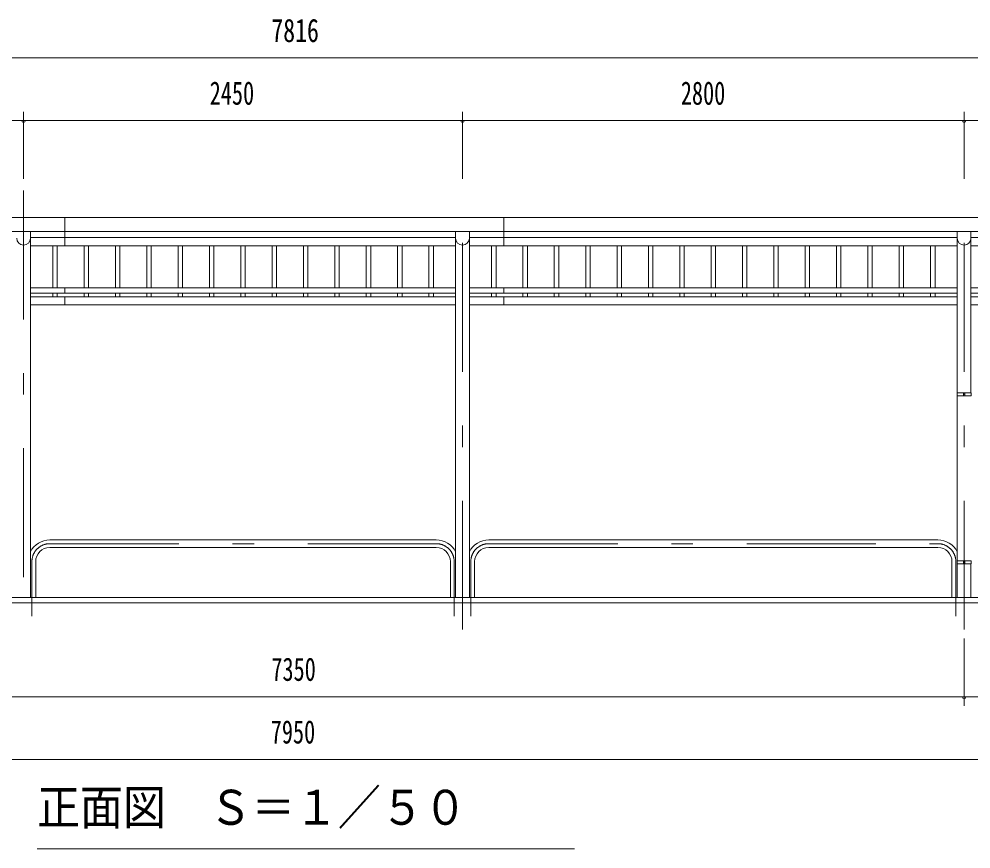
# Model space of a CAD drawing. Units: millimetres, scale not verified, with parts at other scales. Extents: x -23548 to 23548, y -10500 to 10500.
# Drawn here: x -825 to 4489, y 420 to 5055 of the extents above; entities that cross this region are included whole.
import ezdxf
from ezdxf.enums import TextEntityAlignment as Align

# ---------------------------------------------------------------- set-up
doc = ezdxf.new("R2010")
doc.units = ezdxf.units.MM
doc.header["$LTSCALE"] = 60
doc.linetypes.add('USER3', pattern=[24, 12, -5, 2, -5])
for name, color, linetype, lineweight in [('0-2_1-0BOLD', 7, 'Continuous', 18), ('0-3_1-2CENTER', 3, 'USER3', 18), ('0-4_1-4THIN', 4, 'Continuous', 18), ('0-5_1-5DIM', 3, 'Continuous', 18)]:
    doc.layers.add(name, color=color, linetype=linetype, lineweight=lineweight)
doc.styles.add('ＭＳ ゴシック', font='')
doc.styles.get('ＭＳ ゴシック').set_extended_font_data('MS Gothic')

msp = doc.modelspace()

# ---------------------------------------------------------------- linework, layer by layer
at = {"layer": '0-2_1-0BOLD'}
for p, q in [((4683.78, 3947.67), (-3132.22, 3947.67)), ((-569.22, 3788.06), (-569.22, 3947.67)), ((1880.78, 3788.06), (1880.78, 3947.67)), ((-3132.22, 3868.72), (4683.78, 3868.72)), ((-761.07, 3868.72), (-761.07, 1824.67)), ((1612.63, 3834.18), (-761.07, 3834.18)), ((1612.63, 1824.67), (1612.63, 3868.72)), ((1688.93, 3868.72), (1688.93, 1824.67)), ((4412.63, 3834.18), (1688.93, 3834.18)), ((4412.63, 2967.43), (4412.63, 3868.72)), ((4488.93, 3868.72), (4488.93, 2967.43)), ((4683.78, 3834.18), (4488.93, 3834.18)), ((-761.07, 3788.06), (1612.63, 3788.06)), ((1688.93, 3788.06), (4412.63, 3788.06)), ((4488.93, 3788.06), (4683.78, 3788.06)), ((-761.07, 3554.11), (1612.63, 3554.11)), ((1612.63, 3524.57), (-761.07, 3524.57)), ((-569.22, 3524.57), (-569.22, 3554.11)), ((4412.63, 3554.11), (1688.93, 3554.11)), ((1688.93, 3524.57), (4412.63, 3524.57)), ((1880.78, 3524.57), (1880.78, 3554.11)), ((4488.93, 3554.11), (4683.78, 3554.11)), ((4683.78, 3524.57), (4488.93, 3524.57)), ((-761.07, 3503.67), (1612.64, 3503.67)), ((1612.64, 3458.67), (-761.07, 3458.67)), ((-569.22, 3458.67), (-569.22, 3503.67)), ((4412.63, 3503.67), (1688.93, 3503.67)), ((1688.93, 3458.67), (4412.63, 3458.67)), ((1880.78, 3458.67), (1880.78, 3503.67)), ((4488.93, 3503.67), (4683.78, 3503.67)), ((4412.63, 2029.06), (4412.63, 2951.43)), ((4447.73, 2967.43), (4447.73, 2951.43)), ((4453.84, 2959.43), (4447.73, 2959.43)), ((4453.84, 2951.43), (4453.84, 2967.43)), ((-652.87, 2146.02), (1504.42, 2146.02)), ((1797.14, 2146.02), (4304.43, 2146.02)), ((1504.42, 2103.32), (-652.87, 2103.32)), ((4304.43, 2103.32), (1797.14, 2103.32)), ((-731.52, 1824.67), (-731.52, 2024.67)), ((1583.07, 2024.67), (1583.07, 1824.67)), ((1718.49, 1824.67), (1718.49, 2024.67)), ((4383.08, 2024.67), (4383.08, 1824.67)), ((4447.73, 2029.06), (4447.73, 2013.06)), ((4453.84, 2021.06), (4447.73, 2021.06)), ((4453.84, 2013.06), (4453.84, 2029.06)), ((4412.63, 1824.67), (4412.63, 2013.06)), ((4488.93, 2013.06), (4488.93, 1824.67)), ((-3499.22, 1794.67), (5050.79, 1794.67))]:
    msp.add_line(p, q, dxfattribs=at)
for points in [[(4683.78, 3947.67), (4683.78, 3458.67), (4488.93, 3458.67)], [(4750.78, 1824.67), (-3199.22, 1824.67), (-3199.22, 1794.67)]]:
    msp.add_lwpolyline(points, dxfattribs=at)
for points in [[(4490.54, 2967.43), (4490.54, 2951.43), (4411.03, 2951.43), (4411.03, 2967.43)], [(4490.54, 2029.06), (4490.54, 2013.06), (4411.03, 2013.06), (4411.03, 2029.06)]]:
    msp.add_lwpolyline(points, close=True, dxfattribs=at)
for centre, radius, start, end in [((-799.22, 3830.57), 38.15, 180, 0), ((1650.78, 3830.57), 38.15, 180, 0), ((4450.78, 3830.57), 38.15, 180, 0), ((-652.87, 2024.67), 121.35, 90, 153.07823), ((1504.42, 2024.67), 121.35, 26.91106, 90), ((1797.14, 2024.67), 121.35, 90, 153.08894), ((4304.43, 2024.67), 121.35, 26.92177, 90), ((-652.87, 2024.67), 78.65, 90, 180), ((1504.42, 2024.67), 78.65, 0, 90), ((1797.14, 2024.67), 78.65, 90, 180), ((4304.43, 2024.67), 78.65, 0, 90)]:
    msp.add_arc(centre, radius, start, end, dxfattribs=at)
at = {"layer": '0-3_1-2CENTER'}
for p, q in [((-799.22, 4097.68), (-799.22, 1644.67)), ((1650.78, 1644.67), (1650.78, 4097.68)), ((4450.78, 1644.67), (4450.78, 4097.68)), ((-652.87, 2124.67), (1504.42, 2124.67)), ((1797.14, 2124.67), (4304.43, 2124.67)), ((-752.87, 1719.67), (-752.87, 2024.67)), ((1604.42, 2024.67), (1604.42, 1719.67)), ((1697.14, 1719.67), (1697.14, 2024.67)), ((4404.43, 2024.67), (4404.43, 1719.67))]:
    msp.add_line(p, q, dxfattribs=at)
for centre, start, end in [((-652.87, 2024.67), 90, 180), ((1504.42, 2024.67), 0, 90), ((1797.14, 2024.67), 90, 180), ((4304.43, 2024.67), 0, 90)]:
    msp.add_arc(centre, 100, start, end, dxfattribs=at)
at = {"layer": '0-4_1-4THIN'}
for p, q in [((-636.72, 3788.06), (-636.72, 3554.11)), ((-611.72, 3554.11), (-611.72, 3788.06)), ((-461.72, 3554.11), (-461.72, 3788.06)), ((-436.72, 3788.06), (-436.72, 3554.11)), ((-286.72, 3788.06), (-286.72, 3554.11)), ((-261.72, 3554.11), (-261.72, 3788.06)), ((-111.72, 3554.11), (-111.72, 3788.06)), ((-86.72, 3788.06), (-86.72, 3554.11)), ((63.28, 3788.06), (63.28, 3554.11)), ((88.28, 3554.11), (88.28, 3788.06)), ((238.28, 3554.11), (238.28, 3788.06)), ((263.28, 3788.06), (263.28, 3554.11)), ((413.28, 3788.06), (413.28, 3554.11)), ((438.28, 3554.11), (438.28, 3788.06)), ((588.28, 3554.11), (588.28, 3788.06)), ((613.28, 3788.06), (613.28, 3554.11)), ((763.28, 3788.06), (763.28, 3554.11)), ((788.28, 3554.11), (788.28, 3788.06)), ((938.28, 3554.11), (938.28, 3788.06)), ((963.28, 3788.06), (963.28, 3554.11)), ((1113.28, 3788.06), (1113.28, 3554.11)), ((1138.28, 3554.11), (1138.28, 3788.06)), ((1288.28, 3554.11), (1288.28, 3788.06)), ((1313.28, 3788.06), (1313.28, 3554.11)), ((1463.28, 3788.06), (1463.28, 3554.11)), ((1488.28, 3554.11), (1488.28, 3788.06)), ((1813.28, 3554.11), (1813.28, 3788.06)), ((1838.28, 3788.06), (1838.28, 3554.11)), ((1988.28, 3788.06), (1988.28, 3554.11)), ((2013.28, 3554.11), (2013.28, 3788.06)), ((2163.28, 3554.11), (2163.28, 3788.06)), ((2188.28, 3788.06), (2188.28, 3554.11)), ((2338.28, 3788.06), (2338.28, 3554.11)), ((2363.28, 3554.11), (2363.28, 3788.06)), ((2513.28, 3554.11), (2513.28, 3788.06)), ((2538.28, 3788.06), (2538.28, 3554.11)), ((2688.28, 3788.06), (2688.28, 3554.11)), ((2713.28, 3554.11), (2713.28, 3788.06)), ((2863.28, 3554.11), (2863.28, 3788.06)), ((2888.28, 3788.06), (2888.28, 3554.11)), ((3038.28, 3788.06), (3038.28, 3554.11)), ((3063.28, 3554.11), (3063.28, 3788.06)), ((3213.28, 3554.11), (3213.28, 3788.06)), ((3238.28, 3788.06), (3238.28, 3554.11)), ((3388.28, 3788.06), (3388.28, 3554.11)), ((3413.28, 3554.11), (3413.28, 3788.06)), ((3563.28, 3554.11), (3563.28, 3788.06)), ((3588.28, 3788.06), (3588.28, 3554.11)), ((3738.28, 3788.06), (3738.28, 3554.11)), ((3763.28, 3554.11), (3763.28, 3788.06)), ((3913.28, 3554.11), (3913.28, 3788.06)), ((3938.28, 3788.06), (3938.28, 3554.11)), ((4088.28, 3788.06), (4088.28, 3554.11)), ((4113.28, 3554.11), (4113.28, 3788.06)), ((4263.28, 3554.11), (4263.28, 3788.06)), ((4288.28, 3788.06), (4288.28, 3554.11)), ((-636.72, 3524.57), (-636.72, 3503.67)), ((-611.72, 3503.67), (-611.72, 3524.57)), ((-461.72, 3503.67), (-461.72, 3524.57)), ((-436.72, 3524.57), (-436.72, 3503.67)), ((-286.72, 3524.57), (-286.72, 3503.67)), ((-261.72, 3503.67), (-261.72, 3524.57)), ((-111.72, 3503.67), (-111.72, 3524.57)), ((-86.72, 3524.57), (-86.72, 3503.67)), ((63.28, 3524.57), (63.28, 3503.67)), ((88.28, 3503.67), (88.28, 3524.57)), ((238.28, 3503.67), (238.28, 3524.57)), ((263.28, 3524.57), (263.28, 3503.67)), ((413.28, 3524.57), (413.28, 3503.67)), ((438.28, 3503.67), (438.28, 3524.57)), ((588.28, 3503.67), (588.28, 3524.57)), ((613.28, 3524.57), (613.28, 3503.67)), ((763.28, 3524.57), (763.28, 3503.67)), ((788.28, 3503.67), (788.28, 3524.57)), ((938.28, 3503.67), (938.28, 3524.57)), ((963.28, 3524.57), (963.28, 3503.67)), ((1113.28, 3524.57), (1113.28, 3503.67)), ((1138.28, 3503.67), (1138.28, 3524.57)), ((1288.28, 3503.67), (1288.28, 3524.57)), ((1313.28, 3524.57), (1313.28, 3503.67)), ((1463.28, 3524.57), (1463.28, 3503.67)), ((1488.28, 3503.67), (1488.28, 3524.57)), ((1813.28, 3503.67), (1813.28, 3524.57)), ((1838.28, 3524.57), (1838.28, 3503.67)), ((1988.28, 3524.57), (1988.28, 3503.67)), ((2013.28, 3503.67), (2013.28, 3524.57)), ((2163.28, 3503.67), (2163.28, 3524.57)), ((2188.28, 3524.57), (2188.28, 3503.67)), ((2338.28, 3524.57), (2338.28, 3503.67)), ((2363.28, 3503.67), (2363.28, 3524.57)), ((2513.28, 3503.67), (2513.28, 3524.57)), ((2538.28, 3524.57), (2538.28, 3503.67)), ((2688.28, 3524.57), (2688.28, 3503.67)), ((2713.28, 3503.67), (2713.28, 3524.57)), ((2863.28, 3503.67), (2863.28, 3524.57)), ((2888.28, 3524.57), (2888.28, 3503.67)), ((3038.28, 3524.57), (3038.28, 3503.67)), ((3063.28, 3503.67), (3063.28, 3524.57)), ((3213.28, 3503.67), (3213.28, 3524.57)), ((3238.28, 3524.57), (3238.28, 3503.67)), ((3388.28, 3524.57), (3388.28, 3503.67)), ((3413.28, 3503.67), (3413.28, 3524.57)), ((3563.28, 3503.67), (3563.28, 3524.57)), ((3588.28, 3524.57), (3588.28, 3503.67)), ((3738.28, 3524.57), (3738.28, 3503.67)), ((3763.28, 3503.67), (3763.28, 3524.57)), ((3913.28, 3503.67), (3913.28, 3524.57)), ((3938.28, 3524.57), (3938.28, 3503.67)), ((4088.28, 3524.57), (4088.28, 3503.67)), ((4113.28, 3503.67), (4113.28, 3524.57)), ((4263.28, 3503.67), (4263.28, 3524.57)), ((4288.28, 3524.57), (4288.28, 3503.67))]:
    msp.add_line(p, q, dxfattribs=at)
at = {"layer": '0-5_1-5DIM'}
for p, q in [((-3132.22, 4837.67), (4683.78, 4837.67)), ((-799.22, 4537.67), (-799.22, 4162.67)), ((1650.78, 4162.67), (1650.78, 4537.67)), ((4450.78, 4162.67), (4450.78, 4537.67)), ((-2899.22, 4487.67), (-799.22, 4487.67)), ((-789.22, 4487.67), (-809.22, 4487.67)), ((-799.22, 4487.67), (1650.78, 4487.67)), ((1660.78, 4487.67), (1640.78, 4487.67)), ((1650.78, 4487.67), (4450.78, 4487.67)), ((4460.78, 4487.67), (4440.78, 4487.67)), ((4450.78, 4487.67), (4683.78, 4487.67)), ((4450.78, 1219.67), (4450.78, 1594.67)), ((-2899.22, 1269.67), (4450.78, 1269.67)), ((4460.78, 1269.67), (4440.78, 1269.67)), ((4450.78, 1269.67), (4750.78, 1269.67)), ((4750.78, 919.67), (-3199.22, 919.67)), ((-724.21, 419.67), (2275.79, 419.67))]:
    msp.add_line(p, q, dxfattribs=at)
for centre in [(-799.22, 4487.67), (1650.78, 4487.67), (4450.78, 4487.67), (4450.78, 1269.67)]:
    msp.add_arc(centre, 10, 180, 0, dxfattribs=at)

# ---------------------------------------------------------------- texts
at = {"layer": '0-5_1-5DIM', "color": 7, "style": 'ＭＳ ゴシック'}
for s, height, width, p in [('7816', 130.2, 0.75, (583.56, 4887.67)), ('2450', 130.2, 0.7, (239.77, 4537.67)), ('2800', 130.2, 0.7, (2869.51, 4537.67)), ('7350', 130.2, 0.7, (583.87, 1319.67)), ('7950', 130.2, 0.7, (580.45, 969.67)), ('正面図\u3000Ｓ＝１／５０', 195.4, 0.9, (-724.21, 496.31))]:
    msp.add_text(s, height=height, dxfattribs=dict(at, width=width)).set_placement(p, align=Align.BOTTOM_LEFT)

doc.saveas('drawing.dxf')
